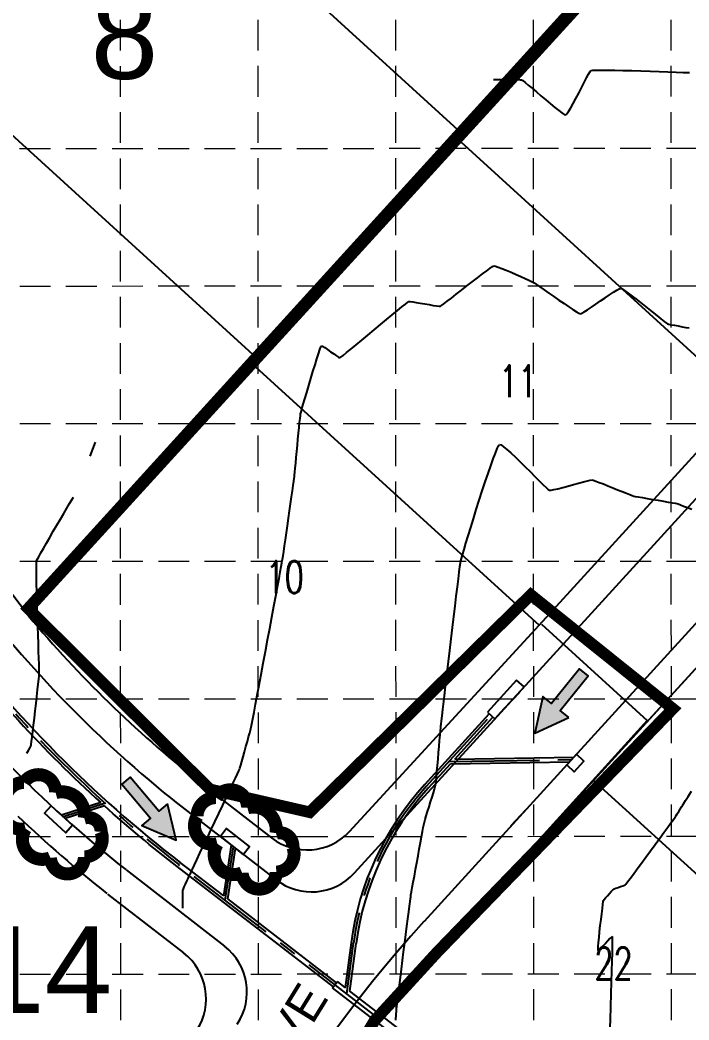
# Model space of a CAD drawing. Extents: x -500 to 2880, y -1767 to 500.
# Drawn here: x 1845.5 to 2076.4, y -735.4 to -390.2 of the extents above; entities that cross this region are included whole.
import ezdxf
from ezdxf.enums import TextEntityAlignment as Align

# ---------------------------------------------------------------- set-up
doc = ezdxf.new("R2010")
doc.units = 0
doc.header["$LTSCALE"] = 25
doc.header["$MEASUREMENT"] = 0
for name, pattern in [('CENTER', [2, 1.25, -0.25, 0.25, -0.25]), ('DASHED', [0.75, 0.5, -0.25]), ('HIDDEN', [0.375, 0.25, -0.125]), ('PHANTOM', [2.5, 1.25, -0.25, 0.25, -0.25, 0.25, -0.25])]:
    doc.linetypes.add(name, pattern=pattern)
doc.layers.get('0').update_dxf_attribs({"linetype": 'CONTINUOUS'})
for name, color, linetype in [('BOUNDARY', 4, 'PHANTOM'), ('CONT-MJR', 11, 'DASHED'), ('CONT-MNR', 9, 'HIDDEN'), ('GRID', 254, 'HIDDEN'), ('LEGEND', 7, 'CONTINUOUS'), ('P-LOTNOS', 2, 'CONTINUOUS'), ('P-LOTS', 1, 'CONTINUOUS'), ('P-PVMT', 9, 'CONTINUOUS'), ('P-ROW', 2, 'CONTINUOUS'), ('P-STORM', 3, 'CONTINUOUS'), ('P-Storm-CL', 11, 'CENTER'), ('P-STORM-INLET', 3, 'CONTINUOUS'), ('PHASE2', 9, 'CONTINUOUS'), ('PHASE2TEXT', 9, 'CONTINUOUS'), ('PHASELINE', 9, 'DASHED'), ('STREET', 6, 'CONTINUOUS')]:
    doc.layers.add(name, color=color, linetype=linetype)
doc.styles.get("Standard").update_dxf_attribs({"font": 'ARIAL.TTF'})
doc.styles.add('TEXT100', font='simplex.shx', dxfattribs={"height": 8.8})

# ---------------------------------------------------------------- blocks, each defined once
blk = doc.blocks.new('ARROW')
blk.add_lwpolyline([(-67.01, -25.36), (-59.33, -25.42), (-59.57, -56.14), (-51.89, -56.2), (-51.65, -25.48), (-43.97, -25.54), (-55.3, -2.41), (-67.01, -25.36)], close=True)
at = {"color": 254}
for points in [[(-43.97, -25.54), (-67.01, -25.36), (-55.3, -2.41), (-67.01, -25.36)], [(-59.57, -56.14), (-51.89, -56.2), (-59.33, -25.42), (-51.65, -25.48)]]:
    blk.add_solid(points, dxfattribs=at)

msp = doc.modelspace()

# ---------------------------------------------------------------- linework, layer by layer
at = {"layer": 'BOUNDARY', "color": 7, "linetype": 'Continuous'}
for p, q in [((2208.64, -200.8), (1848.47, -595.92)), ((1959.2, -670.38), (2024.69, -599.13)), ((1959.2, -670.38), (2024.69, -599.13)), ((2025.44, -598.74), (2061.96, -632.03)), ((2025.44, -598.74), (2061.96, -632.03)), ((2061.96, -632.03), (1992.69, -708.45)), ((2061.96, -632.03), (1992.69, -708.45)), ((1906.33, -652.4), (1932.34, -672.54)), ((1906.33, -652.4), (1932.34, -672.54))]:
    msp.add_line(p, q, dxfattribs=at)
for centre, radius, start, end in [((2155.37, -339.38), 400, 219.8928, 231.5391), ((2155.37, -339.38), 400, 219.8928, 231.5391), ((1944.59, -656.72), 20, 232.2542, 316.9451), ((1944.59, -656.72), 20, 232.2542, 316.9451), ((2306.78, -994.76), 425, 137.65, 158.5773), ((2306.78, -994.76), 425, 137.65, 158.5773)]:
    msp.add_arc(centre, radius, start, end, dxfattribs=at)
at = {"layer": 'CONT-MJR', "color": 35}
for p, q in [((2075.14, -659.7, 590), (2076.02, -658.3, 590)), ((2076.02, -658.3, 590), (2077.17, -656.45, 590)), ((2072.81, -663.45, 590), (2073.33, -662.62, 590)), ((2073.33, -662.62, 590), (2073.81, -661.85, 590)), ((2073.81, -661.85, 590), (2074.18, -661.25, 590)), ((2074.18, -661.25, 590), (2074.37, -660.94, 590)), ((2074.37, -660.94, 590), (2074.58, -660.6, 590)), ((2074.58, -660.6, 590), (2075.14, -659.7, 590)), ((2070.97, -666.21, 590), (2071.54, -665.43, 590)), ((2071.54, -665.43, 590), (2071.76, -665.12, 590)), ((2071.76, -665.12, 590), (2071.95, -664.82, 590)), ((2071.95, -664.82, 590), (2072.33, -664.22, 590)), ((2072.33, -664.22, 590), (2072.81, -663.45, 590)), ((2067.69, -670.7, 590), (2069, -668.91, 590)), ((2069, -668.91, 590), (2070.11, -667.39, 590)), ((2070.11, -667.39, 590), (2070.97, -666.21, 590)), ((2064.69, -674.81, 590), (2066.24, -672.69, 590)), ((2066.24, -672.69, 590), (2067.69, -670.7, 590)), ((2063.09, -676.99, 590), (2064.69, -674.81, 590)), ((2059.93, -681.3, 590), (2061.48, -679.18, 590)), ((2061.48, -679.18, 590), (2063.09, -676.99, 590)), ((2057.16, -685.06, 590), (2058.47, -683.28, 590)), ((2058.47, -683.28, 590), (2059.93, -681.3, 590)), ((2055.18, -687.74, 590), (2056.05, -686.57, 590)), ((2056.05, -686.57, 590), (2057.16, -685.06, 590)), ((2050.05, -690.5, 590), (2050.3, -690.24, 590)), ((2050.3, -690.24, 590), (2050.59, -690.12, 590)), ((2050.59, -690.12, 590), (2051.17, -689.92, 590)), ((2051.17, -689.92, 590), (2051.93, -689.66, 590)), ((2051.93, -689.66, 590), (2052.75, -689.38, 590)), ((2052.75, -689.38, 590), (2053.51, -689.13, 590)), ((2053.51, -689.13, 590), (2054.09, -688.92, 590)), ((2054.09, -688.92, 590), (2054.38, -688.79, 590)), ((2054.38, -688.79, 590), (2054.61, -688.5, 590)), ((2054.61, -688.5, 590), (2055.18, -687.74, 590)), ((2047.09, -693.86, 590), (2047.57, -693.28, 590)), ((2047.57, -693.28, 590), (2048.2, -692.54, 590)), ((2048.2, -692.54, 590), (2048.89, -691.76, 590)), ((2048.89, -691.76, 590), (2049.54, -691.04, 590)), ((2049.54, -691.04, 590), (2050.05, -690.5, 590)), ((2046.25, -698.74, 590), (2046.47, -696.97, 590)), ((2046.47, -696.97, 590), (2046.66, -695.55, 590)), ((2046.66, -695.55, 590), (2046.79, -694.57, 590)), ((2046.79, -694.57, 590), (2046.87, -694.17, 590)), ((2046.87, -694.17, 590), (2047.09, -693.86, 590)), ((2046.01, -700.73, 590), (2046.25, -698.74, 590)), ((2045.53, -704.94, 590), (2045.76, -702.84, 590)), ((2045.76, -702.84, 590), (2046.01, -700.73, 590)), ((2045.16, -708.69, 590), (2045.32, -706.93, 590)), ((2045.32, -706.93, 590), (2045.53, -704.94, 590)), ((2049.06, -707.32, 590), (2048.32, -708.11, 590)), ((2049.63, -706.78, 590), (2049.06, -707.32, 590)), ((2049.94, -706.62, 590), (2049.63, -706.78, 590)), ((2049.97, -707.02, 590), (2049.94, -706.62, 590)), ((2049.98, -708.13, 590), (2049.97, -707.02, 590)), ((2045.02, -711.04, 590), (2045.05, -710.09, 590)), ((2045.07, -711.42, 590), (2045.02, -711.04, 590)), ((2045.05, -710.09, 590), (2045.16, -708.69, 590)), ((2045.95, -710.73, 590), (2045.38, -711.26, 590)), ((2046.68, -709.94, 590), (2045.95, -710.73, 590)), ((2047.5, -709.02, 590), (2046.68, -709.94, 590)), ((2048.32, -708.11, 590), (2047.5, -709.02, 590)), ((2049.91, -712.26, 590), (2049.96, -709.9, 590)), ((2049.96, -709.9, 590), (2049.98, -708.13, 590)), ((2045.38, -711.26, 590), (2045.07, -711.42, 590)), ((2049.85, -715.15, 590), (2049.91, -712.26, 590)), ((2049.76, -718.51, 590), (2049.85, -715.15, 590)), ((2049.65, -722.28, 590), (2049.76, -718.51, 590)), ((2049.53, -726.39, 590), (2049.65, -722.28, 590)), ((2049.4, -730.78, 590), (2049.53, -726.39, 590)), ((2049.26, -735.4, 590), (2049.4, -730.78, 590)), ((2049.1, -740.18, 590), (2049.26, -735.4, 590))]:
    msp.add_line(p, q, dxfattribs=at)
at = {"layer": 'CONT-MNR', "color": 35}
for p, q in [((2040.17, -411.83, 593), (2041.01, -410.25, 593)), ((2041.01, -410.25, 593), (2041.73, -408.96, 593)), ((2041.73, -408.96, 593), (2042.3, -408.06, 593)), ((2042.3, -408.06, 593), (2042.67, -407.64, 593)), ((2042.67, -407.64, 593), (2043.19, -407.56, 593)), ((2043.19, -407.56, 593), (2044.34, -407.51, 593)), ((2044.34, -407.51, 593), (2046.04, -407.5, 593)), ((2046.04, -407.5, 593), (2048.19, -407.52, 593)), ((2048.19, -407.52, 593), (2050.72, -407.56, 593)), ((2050.72, -407.56, 593), (2053.55, -407.63, 593)), ((2053.55, -407.63, 593), (2056.58, -407.71, 593)), ((2056.58, -407.71, 593), (2059.73, -407.81, 593)), ((2059.73, -407.81, 593), (2062.92, -407.91, 593)), ((2062.92, -407.91, 593), (2066.07, -408.02, 593)), ((2066.07, -408.02, 593), (2069.09, -408.13, 593)), ((2069.09, -408.13, 593), (2071.89, -408.23, 593)), ((2071.89, -408.23, 593), (2074.4, -408.33, 593)), ((2074.4, -408.33, 593), (2076.53, -408.41, 593)), ((2008.87, -410.83, 593), (2010.62, -410.81, 593)), ((2010.62, -410.81, 593), (2012.43, -410.79, 593)), ((2012.43, -410.79, 593), (2014.18, -410.78, 593)), ((2014.18, -410.78, 593), (2015.77, -410.78, 593)), ((2015.77, -410.78, 593), (2017.11, -410.79, 593)), ((2017.11, -410.79, 593), (2018.09, -410.84, 593)), ((2018.09, -410.84, 593), (2018.6, -410.91, 593)), ((2018.6, -410.91, 593), (2019.01, -411.17, 593)), ((2019.01, -411.17, 593), (2019.79, -411.79, 593)), ((2019.79, -411.79, 593), (2020.88, -412.7, 593)), ((2020.88, -412.7, 593), (2022.2, -413.82, 593)), ((2022.2, -413.82, 593), (2023.69, -415.09, 593)), ((2038.29, -415.45, 593), (2039.25, -413.6, 593)), ((2039.25, -413.6, 593), (2040.17, -411.83, 593)), ((2023.69, -415.09, 593), (2025.29, -416.46, 593)), ((2025.29, -416.46, 593), (2026.92, -417.85, 593)), ((2036.4, -419.05, 593), (2037.32, -417.3, 593)), ((2037.32, -417.3, 593), (2038.29, -415.45, 593)), ((2026.92, -417.85, 593), (2028.53, -419.19, 593)), ((2028.53, -419.19, 593), (2030.04, -420.43, 593)), ((2030.04, -420.43, 593), (2031.39, -421.49, 593)), ((2034.8, -421.83, 593), (2035.54, -420.59, 593)), ((2035.54, -420.59, 593), (2036.4, -419.05, 593)), ((2031.39, -421.49, 593), (2032.51, -422.32, 593)), ((2032.51, -422.32, 593), (2033.34, -422.84, 593)), ((2033.34, -422.84, 593), (2033.81, -423, 593)), ((2033.81, -423, 593), (2034.21, -422.66, 593)), ((2034.21, -422.66, 593), (2034.8, -421.83, 593)), ((2006.55, -476.78, 592), (2007.74, -475.91, 592)), ((2007.74, -475.91, 592), (2008.59, -475.33, 592)), ((2008.59, -475.33, 592), (2009.03, -475.11, 592)), ((2009.03, -475.11, 592), (2009.54, -475.2, 592)), ((2009.54, -475.2, 592), (2010.49, -475.51, 592)), ((2010.49, -475.51, 592), (2011.77, -476, 592)), ((2011.77, -476, 592), (2013.29, -476.62, 592)), ((2001.6, -480.59, 592), (2003.41, -479.18, 592)), ((2003.41, -479.18, 592), (2005.08, -477.89, 592)), ((2005.08, -477.89, 592), (2006.55, -476.78, 592)), ((2013.29, -476.62, 592), (2014.96, -477.31, 592)), ((2014.96, -477.31, 592), (2016.67, -478.05, 592)), ((2016.67, -478.05, 592), (2018.33, -478.78, 592)), ((2018.33, -478.78, 592), (2019.84, -479.45, 592)), ((2019.84, -479.45, 592), (2021.1, -480.02, 592)), ((1997.86, -483.52, 592), (1999.73, -482.05, 592)), ((1999.73, -482.05, 592), (2001.6, -480.59, 592)), ((2021.1, -480.02, 592), (2022.03, -480.45, 592)), ((2022.03, -480.45, 592), (2022.51, -480.69, 592)), ((2022.51, -480.69, 592), (2022.94, -480.96, 592)), ((2022.94, -480.96, 592), (2023.78, -481.53, 592)), ((2023.78, -481.53, 592), (2024.94, -482.35, 592)), ((2024.94, -482.35, 592), (2026.37, -483.35, 592)), ((2051.44, -483.5, 592), (2052.29, -483.03, 592)), ((2052.29, -483.03, 592), (2052.77, -482.87, 592)), ((2052.77, -482.87, 592), (2053.25, -483.08, 592)), ((2053.25, -483.08, 592), (2054.13, -483.65, 592)), ((1992.97, -487.33, 592), (1994.41, -486.22, 592)), ((1994.41, -486.22, 592), (1996.06, -484.93, 592)), ((1996.06, -484.93, 592), (1997.86, -483.52, 592)), ((2026.37, -483.35, 592), (2027.99, -484.49, 592)), ((2027.99, -484.49, 592), (2029.72, -485.7, 592)), ((2029.72, -485.7, 592), (2031.5, -486.93, 592)), ((2045.83, -487.23, 592), (2047.42, -486.14, 592)), ((2047.42, -486.14, 592), (2048.93, -485.12, 592)), ((2048.93, -485.12, 592), (2050.3, -484.22, 592)), ((2050.3, -484.22, 592), (2051.44, -483.5, 592)), ((2054.13, -483.65, 592), (2055.34, -484.52, 592)), ((2055.34, -484.52, 592), (2056.79, -485.61, 592)), ((2056.79, -485.61, 592), (2058.43, -486.87, 592)), ((1975.75, -490.54, 592), (1977.29, -489.29, 592)), ((1977.29, -489.29, 592), (1978.5, -488.32, 592)), ((1978.5, -488.32, 592), (1979.33, -487.68, 592)), ((1979.33, -487.68, 592), (1979.71, -487.43, 592)), ((1979.71, -487.43, 592), (1980.17, -487.43, 592)), ((1980.17, -487.43, 592), (1981.05, -487.54, 592)), ((1981.05, -487.54, 592), (1982.24, -487.73, 592)), ((1982.24, -487.73, 592), (1983.65, -487.97, 592)), ((1983.65, -487.97, 592), (1985.16, -488.23, 592)), ((1985.16, -488.23, 592), (1986.67, -488.49, 592)), ((1986.67, -488.49, 592), (1988.08, -488.73, 592)), ((1988.08, -488.73, 592), (1989.28, -488.92, 592)), ((1989.28, -488.92, 592), (1990.16, -489.03, 592)), ((1990.16, -489.03, 592), (1990.62, -489.04, 592)), ((1990.62, -489.04, 592), (1991, -488.8, 592)), ((1991, -488.8, 592), (1991.81, -488.22, 592)), ((1991.81, -488.22, 592), (1992.97, -487.33, 592)), ((2031.5, -486.93, 592), (2033.24, -488.13, 592)), ((2033.24, -488.13, 592), (2034.87, -489.23, 592)), ((2034.87, -489.23, 592), (2036.32, -490.19, 592)), ((2041.36, -490.25, 592), (2042.73, -489.34, 592)), ((2042.73, -489.34, 592), (2044.24, -488.32, 592)), ((2044.24, -488.32, 592), (2045.83, -487.23, 592)), ((2058.43, -486.87, 592), (2060.17, -488.23, 592)), ((2060.17, -488.23, 592), (2061.93, -489.63, 592)), ((2061.93, -489.63, 592), (2063.65, -491, 592)), ((1971.98, -493.65, 592), (1973.96, -492.01, 592)), ((1973.96, -492.01, 592), (1975.75, -490.54, 592)), ((2036.32, -490.19, 592), (2037.53, -490.94, 592)), ((2037.53, -490.94, 592), (2038.4, -491.43, 592)), ((2038.4, -491.43, 592), (2038.88, -491.61, 592)), ((2038.88, -491.61, 592), (2039.36, -491.44, 592)), ((2039.36, -491.44, 592), (2040.21, -490.97, 592)), ((2040.21, -490.97, 592), (2041.36, -490.25, 592)), ((2063.65, -491, 592), (2065.24, -492.27, 592)), ((2065.24, -492.27, 592), (2066.64, -493.39, 592)), ((2066.64, -493.39, 592), (2067.77, -494.28, 592)), ((1967.7, -497.2, 592), (1969.87, -495.4, 592)), ((1969.87, -495.4, 592), (1971.98, -493.65, 592)), ((2067.77, -494.28, 592), (2068.55, -494.89, 592)), ((2068.55, -494.89, 592), (2068.91, -495.14, 592)), ((2068.91, -495.14, 592), (2069.34, -495.25, 592)), ((2069.34, -495.25, 592), (2070.18, -495.42, 592)), ((2070.18, -495.42, 592), (2071.31, -495.63, 592)), ((2071.31, -495.63, 592), (2072.62, -495.86, 592)), ((2072.62, -495.86, 592), (2073.99, -496.1, 592)), ((2073.99, -496.1, 592), (2075.3, -496.33, 592)), ((2075.3, -496.33, 592), (2076.43, -496.54, 592)), ((1963.43, -500.74, 592), (1965.54, -499, 592)), ((1965.54, -499, 592), (1967.7, -497.2, 592)), ((1949.04, -504.02, 592), (1949.38, -503.09, 592)), ((1949.38, -503.09, 592), (1949.57, -502.74, 592)), ((1949.57, -502.74, 592), (1949.95, -502.87, 592)), ((1949.95, -502.87, 592), (1950.68, -503.31, 592)), ((1950.68, -503.31, 592), (1951.63, -503.97, 592)), ((1951.63, -503.97, 592), (1952.7, -504.73, 592)), ((1958.18, -505.05, 592), (1959.69, -503.82, 592)), ((1959.69, -503.82, 592), (1961.47, -502.36, 592)), ((1961.47, -502.36, 592), (1963.43, -500.74, 592)), ((1947.33, -509.3, 592), (1947.98, -507.21, 592)), ((1947.98, -507.21, 592), (1948.56, -505.42, 592)), ((1948.56, -505.42, 592), (1949.04, -504.02, 592)), ((1952.7, -504.73, 592), (1953.77, -505.51, 592)), ((1953.77, -505.51, 592), (1954.73, -506.18, 592)), ((1954.73, -506.18, 592), (1955.46, -506.66, 592)), ((1955.46, -506.66, 592), (1955.85, -506.84, 592)), ((1955.85, -506.84, 592), (1956.2, -506.62, 592)), ((1956.2, -506.62, 592), (1956.99, -506, 592)), ((1956.99, -506, 592), (1958.18, -505.05, 592)), ((1946.62, -511.59, 592), (1947.33, -509.3, 592)), ((1945.16, -516.42, 592), (1945.89, -514, 592)), ((1945.89, -514, 592), (1946.62, -511.59, 592)), ((1944.46, -518.77, 592), (1945.16, -516.42, 592)), ((1943.26, -522.88, 592), (1943.82, -520.95, 592)), ((1943.82, -520.95, 592), (1944.46, -518.77, 592)), ((1942.5, -525.6, 592), (1942.81, -524.46, 592)), ((1942.81, -524.46, 592), (1943.26, -522.88, 592)), ((1942, -529.17, 592), (1942.15, -527.77, 592)), ((1942.15, -527.77, 592), (1942.27, -526.76, 592)), ((1942.27, -526.76, 592), (1942.35, -526.2, 592)), ((1942.35, -526.2, 592), (1942.5, -525.6, 592)), ((1941.65, -532.8, 592), (1941.83, -530.87, 592)), ((1941.83, -530.87, 592), (1942, -529.17, 592)), ((1941.25, -537.04, 592), (1941.45, -534.88, 592)), ((1941.45, -534.88, 592), (1941.65, -532.8, 592)), ((1869.72, -540.77, 593), (1870.66, -538.36, 593)), ((1870.66, -538.36, 593), (1871.57, -536.01, 593)), ((1941.05, -539.2, 592), (1941.25, -537.04, 592)), ((2009.54, -539.71, 591), (2010.17, -538.18, 591)), ((2010.17, -538.18, 591), (2010.67, -537.18, 591)), ((2010.67, -537.18, 591), (2011.01, -536.79, 591)), ((2011.01, -536.79, 591), (2011.53, -536.94, 591)), ((2011.53, -536.94, 591), (2012.39, -537.53, 591)), ((2012.39, -537.53, 591), (2013.54, -538.47, 591)), ((2013.54, -538.47, 591), (2014.91, -539.7, 591)), ((1940.68, -543.21, 592), (1940.86, -541.28, 592)), ((1940.86, -541.28, 592), (1941.05, -539.2, 592)), ((2007.93, -544.09, 591), (2008.78, -541.71, 591)), ((2008.78, -541.71, 591), (2009.54, -539.71, 591)), ((2014.91, -539.7, 591), (2016.46, -541.16, 591)), ((2016.46, -541.16, 591), (2018.11, -542.76, 591)), ((1940.4, -546.31, 592), (1940.53, -544.91, 592)), ((1940.53, -544.91, 592), (1940.68, -543.21, 592)), ((2007.01, -546.78, 591), (2007.93, -544.09, 591)), ((2018.11, -542.76, 591), (2019.82, -544.44, 591)), ((2019.82, -544.44, 591), (2021.51, -546.14, 591)), ((1940.02, -549.47, 592), (1940.17, -548.43, 592)), ((1940.17, -548.43, 592), (1940.24, -547.89, 592)), ((1940.24, -547.89, 592), (1940.3, -547.33, 592)), ((1940.3, -547.33, 592), (1940.4, -546.31, 592)), ((2006.03, -549.71, 591), (2007.01, -546.78, 591)), ((2021.51, -546.14, 591), (2023.14, -547.77, 591)), ((2023.14, -547.77, 591), (2024.65, -549.27, 591)), ((1939.55, -552.77, 592), (1939.81, -550.94, 592)), ((1939.81, -550.94, 592), (1940.02, -549.47, 592)), ((2005.01, -552.81, 591), (2006.03, -549.71, 591)), ((2024.65, -549.27, 591), (2025.96, -550.57, 591)), ((2025.96, -550.57, 591), (2027.04, -551.61, 591)), ((2027.04, -551.61, 591), (2027.81, -552.3, 591)), ((2029.77, -552.35, 591), (2031.15, -552.02, 591)), ((2031.15, -552.02, 591), (2032.79, -551.59, 591)), ((2032.79, -551.59, 591), (2034.6, -551.1, 591)), ((2034.6, -551.1, 591), (2036.45, -550.59, 591)), ((2036.45, -550.59, 591), (2038.26, -550.09, 591)), ((2038.26, -550.09, 591), (2039.91, -549.64, 591)), ((2039.91, -549.64, 591), (2041.29, -549.28, 591)), ((2041.29, -549.28, 591), (2042.31, -549.05, 591)), ((2042.31, -549.05, 591), (2042.85, -548.97, 591)), ((2042.85, -548.97, 591), (2043.33, -549.09, 591)), ((2043.33, -549.09, 591), (2044.2, -549.39, 591)), ((2044.2, -549.39, 591), (2045.39, -549.83, 591)), ((2045.39, -549.83, 591), (2046.82, -550.39, 591)), ((2046.82, -550.39, 591), (2048.41, -551.02, 591)), ((2048.41, -551.02, 591), (2050.08, -551.69, 591)), ((2050.08, -551.69, 591), (2051.74, -552.37, 591)), ((1863.43, -555.89, 593), (1863.98, -554.93, 593)), ((1938.91, -557.21, 592), (1939.25, -554.88, 592)), ((1939.25, -554.88, 592), (1939.55, -552.77, 592)), ((2003.99, -556.01, 591), (2005.01, -552.81, 591)), ((2027.81, -552.3, 591), (2028.22, -552.58, 591)), ((2028.22, -552.58, 591), (2028.76, -552.55, 591)), ((2028.76, -552.55, 591), (2029.77, -552.35, 591)), ((2051.74, -552.37, 591), (2053.33, -553.01, 591)), ((2053.33, -553.01, 591), (2054.75, -553.59, 591)), ((2054.75, -553.59, 591), (2055.94, -554.06, 591)), ((2055.94, -554.06, 591), (2056.8, -554.4, 591)), ((2056.8, -554.4, 591), (2057.27, -554.57, 591)), ((2057.27, -554.57, 591), (2057.82, -554.68, 591)), ((2057.82, -554.68, 591), (2058.85, -554.87, 591)), ((2058.85, -554.87, 591), (2060.27, -555.12, 591)), ((2060.27, -555.12, 591), (2061.96, -555.4, 591)), ((2061.96, -555.4, 591), (2063.8, -555.71, 591)), ((2063.8, -555.71, 591), (2065.7, -556.03, 591)), ((1860.66, -560.6, 593), (1861.73, -558.78, 593)), ((1861.73, -558.78, 593), (1862.67, -557.19, 593)), ((1862.67, -557.19, 593), (1863.43, -555.89, 593)), ((1938.56, -559.68, 592), (1938.91, -557.21, 592)), ((2002.97, -559.22, 591), (2003.99, -556.01, 591)), ((2065.7, -556.03, 591), (2067.54, -556.34, 591)), ((2067.54, -556.34, 591), (2069.22, -556.62, 591)), ((2069.22, -556.62, 591), (2070.61, -556.86, 591)), ((2070.61, -556.86, 591), (2071.62, -557.04, 591)), ((2071.62, -557.04, 591), (2072.12, -557.14, 591)), ((2072.12, -557.14, 591), (2072.57, -557.29, 591)), ((2072.57, -557.29, 591), (2073.39, -557.6, 591)), ((2073.39, -557.6, 591), (2074.51, -558.03, 591)), ((2074.51, -558.03, 591), (2075.85, -558.54, 591)), ((2075.85, -558.54, 591), (2077.31, -559.11, 591)), ((1858.27, -564.64, 593), (1859.49, -562.57, 593)), ((1859.49, -562.57, 593), (1860.66, -560.6, 593)), ((1937.82, -564.79, 592), (1938.19, -562.23, 592)), ((1938.19, -562.23, 592), (1938.56, -559.68, 592)), ((2001.04, -565.42, 591), (2001.98, -562.39, 591)), ((2001.98, -562.39, 591), (2002.97, -559.22, 591)), ((1857.03, -566.74, 593), (1858.27, -564.64, 593)), ((1937.46, -567.28, 592), (1937.82, -564.79, 592)), ((2000.17, -568.26, 591), (2001.04, -565.42, 591)), ((1854.66, -570.8, 593), (1855.81, -568.82, 593)), ((1855.81, -568.82, 593), (1857.03, -566.74, 593)), ((1937.11, -569.64, 592), (1937.46, -567.28, 592)), ((1999.4, -570.82, 591), (2000.17, -568.26, 591)), ((1852.71, -574.22, 593), (1853.62, -572.62, 593)), ((1853.62, -572.62, 593), (1854.66, -570.8, 593)), ((1936.52, -573.67, 592), (1936.8, -571.79, 592)), ((1936.8, -571.79, 592), (1937.11, -569.64, 592)), ((1998.74, -573.04, 591), (1999.4, -570.82, 591)), ((1851.5, -576.52, 593), (1852, -575.54, 593)), ((1852, -575.54, 593), (1852.71, -574.22, 593)), ((1936.03, -576.94, 592), (1936.13, -576.31, 592)), ((1936.13, -576.31, 592), (1936.29, -575.2, 592)), ((1936.29, -575.2, 592), (1936.52, -573.67, 592)), ((1997.65, -576.89, 591), (1997.84, -576.15, 591)), ((1997.84, -576.15, 591), (1998.21, -574.84, 591)), ((1998.21, -574.84, 591), (1998.74, -573.04, 591)), ((1851.19, -578.8, 593), (1851.22, -577.66, 593)), ((1851.19, -580.43, 593), (1851.19, -578.8, 593)), ((1851.22, -577.66, 593), (1851.27, -577.08, 593)), ((1851.27, -577.08, 593), (1851.5, -576.52, 593)), ((1935.34, -580.7, 592), (1935.68, -578.84, 592)), ((1935.68, -578.84, 592), (1935.92, -577.57, 592)), ((1935.92, -577.57, 592), (1936.03, -576.94, 592)), ((1997.09, -580.79, 591), (1997.34, -578.92, 591)), ((1997.34, -578.92, 591), (1997.53, -577.59, 591)), ((1997.53, -577.59, 591), (1997.65, -576.89, 591)), ((1851.22, -582.47, 593), (1851.19, -580.43, 593)), ((1851.27, -584.87, 593), (1851.22, -582.47, 593)), ((1934.37, -585.9, 592), (1934.9, -583.08, 592)), ((1934.9, -583.08, 592), (1935.34, -580.7, 592)), ((1996.44, -585.95, 591), (1996.79, -583.16, 591)), ((1996.79, -583.16, 591), (1997.09, -580.79, 591)), ((1851.33, -587.54, 593), (1851.27, -584.87, 593)), ((1933.78, -589.09, 592), (1934.37, -585.9, 592)), ((1996.05, -589.09, 591), (1996.44, -585.95, 591)), ((1851.41, -590.42, 593), (1851.33, -587.54, 593)), ((1933.12, -592.6, 592), (1933.78, -589.09, 592)), ((1995.64, -592.52, 591), (1996.05, -589.09, 591)), ((1851.5, -593.43, 593), (1851.41, -590.42, 593)), ((1851.59, -596.52, 593), (1851.5, -593.43, 593)), ((1932.43, -596.33, 592), (1933.12, -592.6, 592)), ((1995.2, -596.18, 591), (1995.64, -592.52, 591)), ((1851.69, -599.61, 593), (1851.59, -596.52, 593)), ((1931.7, -600.24, 592), (1932.43, -596.33, 592)), ((1994.74, -599.99, 591), (1995.2, -596.18, 591)), ((1851.78, -602.63, 593), (1851.69, -599.61, 593)), ((1930.95, -604.24, 592), (1931.7, -600.24, 592)), ((1994.27, -603.89, 591), (1994.74, -599.99, 591)), ((1851.88, -605.51, 593), (1851.78, -602.63, 593)), ((1993.81, -607.82, 591), (1994.27, -603.89, 591)), ((1851.96, -608.17, 593), (1851.88, -605.51, 593)), ((1930.19, -608.27, 592), (1930.95, -604.24, 592)), ((1852.04, -610.57, 593), (1851.96, -608.17, 593)), ((1852.1, -612.61, 593), (1852.04, -610.57, 593)), ((1929.45, -612.25, 592), (1930.19, -608.27, 592)), ((1993.35, -611.71, 591), (1993.81, -607.82, 591)), ((1852.15, -614.23, 593), (1852.1, -612.61, 593)), ((1852.17, -615.37, 593), (1852.15, -614.23, 593)), ((1928.72, -616.13, 592), (1929.45, -612.25, 592)), ((1992.9, -615.48, 591), (1993.35, -611.71, 591)), ((1851.83, -619.45, 593), (1852, -617.81, 593)), ((1852, -617.81, 593), (1852.12, -616.61, 593)), ((1852.12, -616.61, 593), (1852.17, -615.95, 593)), ((1852.17, -615.95, 593), (1852.17, -615.37, 593)), ((1928.03, -619.83, 592), (1928.72, -616.13, 592)), ((1992.48, -619.09, 591), (1992.9, -615.48, 591)), ((1851.62, -621.45, 593), (1851.83, -619.45, 593)), ((1927.38, -623.27, 592), (1928.03, -619.83, 592)), ((1992.09, -622.45, 591), (1992.48, -619.09, 591)), ((1851.09, -626.16, 593), (1851.37, -623.72, 593)), ((1851.37, -623.72, 593), (1851.62, -621.45, 593)), ((1926.79, -626.4, 592), (1927.38, -623.27, 592)), ((1991.73, -625.51, 591), (1992.09, -622.45, 591)), ((1850.81, -628.68, 593), (1851.09, -626.16, 593)), ((1926.28, -629.14, 592), (1926.79, -626.4, 592)), ((1991.16, -630.44, 591), (1991.42, -628.2, 591)), ((1991.42, -628.2, 591), (1991.73, -625.51, 591)), ((1850.23, -633.6, 593), (1850.52, -631.19, 593)), ((1850.52, -631.19, 593), (1850.81, -628.68, 593)), ((1925.51, -633.18, 592), (1925.84, -631.43, 592)), ((1925.84, -631.43, 592), (1926.28, -629.14, 592)), ((1990.95, -632.19, 591), (1991.16, -630.44, 591)), ((1849.96, -635.81, 593), (1850.23, -633.6, 593)), ((1925.06, -635.36, 592), (1925.19, -634.83, 592)), ((1925.19, -634.83, 592), (1925.29, -634.34, 592)), ((1925.29, -634.34, 592), (1925.51, -633.18, 592)), ((1990.61, -635.59, 591), (1990.7, -634.49, 591)), ((1990.7, -634.49, 591), (1990.76, -633.89, 591)), ((1990.76, -633.89, 591), (1990.82, -633.36, 591)), ((1990.82, -633.36, 591), (1990.95, -632.19, 591)), ((1849.51, -639.29, 593), (1849.72, -637.74, 593)), ((1849.72, -637.74, 593), (1849.96, -635.81, 593)), ((1923.99, -639.28, 592), (1924.43, -637.68, 592)), ((1924.43, -637.68, 592), (1924.79, -636.34, 592)), ((1924.79, -636.34, 592), (1925.06, -635.36, 592)), ((1990.32, -638.92, 591), (1990.47, -637.09, 591)), ((1990.47, -637.09, 591), (1990.61, -635.59, 591)), ((1848.58, -642.2, 593), (1849.03, -641.36, 593)), ((1849.03, -641.36, 593), (1849.25, -640.9, 593)), ((1849.25, -640.9, 593), (1849.35, -640.38, 593)), ((1849.35, -640.38, 593), (1849.51, -639.29, 593)), ((1923.01, -642.83, 592), (1923.51, -641.03, 592)), ((1923.51, -641.03, 592), (1923.99, -639.28, 592)), ((1989.95, -643.14, 591), (1990.14, -640.96, 591)), ((1990.14, -640.96, 591), (1990.32, -638.92, 591)), ((1847.93, -643.34, 593), (1848.58, -642.2, 593)), ((1922.07, -646.16, 592), (1922.52, -644.57, 592)), ((1922.52, -644.57, 592), (1923.01, -642.83, 592)), ((1989.57, -647.52, 591), (1989.76, -645.36, 591)), ((1989.76, -645.36, 591), (1989.95, -643.14, 591)), ((1921.24, -648.99, 592), (1921.41, -648.48, 592)), ((1921.41, -648.48, 592), (1921.69, -647.5, 592)), ((1921.69, -647.5, 592), (1922.07, -646.16, 592)), ((1989.39, -649.54, 591), (1989.57, -647.52, 591)), ((1919, -653.82, 592), (1919.89, -651.92, 592)), ((1919.89, -651.92, 592), (1920.58, -650.44, 592)), ((1920.58, -650.44, 592), (1921.04, -649.44, 592)), ((1921.04, -649.44, 592), (1921.24, -648.99, 592)), ((1989.09, -652.76, 591), (1989.23, -651.32, 591)), ((1989.23, -651.32, 591), (1989.39, -649.54, 591)), ((1917.95, -656.05, 592), (1919, -653.82, 592)), ((1988.16, -656.96, 591), (1988.53, -655.7, 591)), ((1988.53, -655.7, 591), (1988.8, -654.77, 591)), ((1988.8, -654.77, 591), (1988.93, -654.28, 591)), ((1988.93, -654.28, 591), (1988.99, -653.78, 591)), ((1988.99, -653.78, 591), (1989.09, -652.76, 591)), ((1915.49, -661.26, 592), (1916.77, -658.55, 592)), ((1916.77, -658.55, 592), (1917.95, -656.05, 592)), ((1987.2, -660.1, 591), (1987.7, -658.46, 591)), ((1987.7, -658.46, 591), (1988.16, -656.96, 591)), ((1914.15, -664.1, 592), (1915.49, -661.26, 592)), ((1986.18, -663.43, 591), (1986.68, -661.79, 591)), ((1986.68, -661.79, 591), (1987.2, -660.1, 591)), ((1912.78, -667.01, 592), (1914.15, -664.1, 592)), ((1985.06, -667.11, 591), (1985.34, -666.18, 591)), ((1985.34, -666.18, 591), (1985.72, -664.93, 591)), ((1985.72, -664.93, 591), (1986.18, -663.43, 591)), ((1911.4, -669.91, 592), (1912.78, -667.01, 592)), ((1984.39, -670.41, 591), (1984.65, -669.02, 591)), ((1984.65, -669.02, 591), (1984.83, -668.06, 591)), ((1984.83, -668.06, 591), (1984.93, -667.6, 591)), ((1984.93, -667.6, 591), (1985.06, -667.11, 591)), ((1908.79, -675.42, 592), (1910.07, -672.74, 592)), ((1910.07, -672.74, 592), (1911.4, -669.91, 592)), ((1983.7, -674.18, 591), (1984.07, -672.15, 591)), ((1984.07, -672.15, 591), (1984.39, -670.41, 591)), ((1907.62, -677.89, 592), (1908.79, -675.42, 592)), ((1982.87, -678.74, 591), (1983.29, -676.4, 591)), ((1983.29, -676.4, 591), (1983.7, -674.18, 591)), ((1906.59, -680.08, 592), (1907.62, -677.89, 592)), ((1982.43, -681.13, 591), (1982.87, -678.74, 591)), ((1904.61, -684.26, 592), (1905.05, -683.33, 592)), ((1905.05, -683.33, 592), (1905.72, -681.91, 592)), ((1905.72, -681.91, 592), (1906.59, -680.08, 592)), ((1982.01, -683.5, 591), (1982.43, -681.13, 591)), ((1903.07, -687.52, 592), (1903.54, -686.53, 592)), ((1903.54, -686.53, 592), (1903.95, -685.64, 592)), ((1903.95, -685.64, 592), (1904.27, -684.97, 592)), ((1904.27, -684.97, 592), (1904.43, -684.62, 592)), ((1904.43, -684.62, 592), (1904.61, -684.26, 592)), ((1981.22, -687.85, 591), (1981.6, -685.76, 591)), ((1981.6, -685.76, 591), (1982.01, -683.5, 591)), ((1901.77, -690.44, 592), (1901.9, -690.09, 592)), ((1901.9, -690.09, 592), (1902.2, -689.41, 592)), ((1902.2, -689.41, 592), (1902.6, -688.52, 592)), ((1902.6, -688.52, 592), (1903.07, -687.52, 592)), ((1980.63, -691.17, 591), (1980.9, -689.68, 591)), ((1980.9, -689.68, 591), (1981.22, -687.85, 591)), ((1901.73, -691.59, 592), (1901.75, -690.81, 592)), ((1901.73, -692.68, 592), (1901.73, -691.59, 592)), ((1901.73, -693.98, 592), (1901.73, -692.68, 592)), ((1901.75, -690.81, 592), (1901.77, -690.44, 592)), ((1980.11, -694.55, 591), (1980.26, -693.44, 591)), ((1980.26, -693.44, 591), (1980.34, -692.87, 591)), ((1980.34, -692.87, 591), (1980.44, -692.26, 591)), ((1980.44, -692.26, 591), (1980.63, -691.17, 591)), ((1901.74, -695.39, 592), (1901.73, -693.98, 592)), ((1901.74, -696.81, 592), (1901.74, -695.39, 592)), ((1979.65, -698.13, 591), (1979.91, -696.14, 591)), ((1979.91, -696.14, 591), (1980.11, -694.55, 591)), ((1979.02, -703.07, 591), (1979.35, -700.47, 591)), ((1979.35, -700.47, 591), (1979.65, -698.13, 591)), ((1978.66, -705.89, 591), (1979.02, -703.07, 591)), ((1978.28, -708.84, 591), (1978.66, -705.89, 591)), ((1977.9, -711.87, 591), (1978.28, -708.84, 591)), ((1977.52, -714.91, 591), (1977.9, -711.87, 591)), ((1976.78, -720.75, 591), (1977.14, -717.89, 591)), ((1977.14, -717.89, 591), (1977.52, -714.91, 591)), ((1976.45, -723.41, 591), (1976.78, -720.75, 591)), ((1976.15, -725.82, 591), (1976.45, -723.41, 591)), ((1975.69, -729.6, 591), (1975.9, -727.91, 591)), ((1975.9, -727.91, 591), (1976.15, -725.82, 591)), ((1975.41, -732.25, 591), (1975.47, -731.55, 591)), ((1975.47, -731.55, 591), (1975.54, -730.84, 591)), ((1975.54, -730.84, 591), (1975.69, -729.6, 591)), ((1975.17, -735.49, 591), (1975.31, -733.58, 591)), ((1975.31, -733.58, 591), (1975.41, -732.25, 591))]:
    msp.add_line(p, q, dxfattribs=at)
at = {"layer": 'GRID', "color": 252, "linetype": 'HIDDEN', "lineweight": 0, "ltscale": 1.7}
for p, q in [((1879.99, 87.94), (1880.37, -1574.77)), ((1927.49, 87.95), (1927.87, -1574.76)), ((1974.99, 87.97), (1975.37, -1574.74)), ((2022.49, 87.98), (2022.87, -1574.73)), ((2069.99, 87.99), (2070.37, -1574.72)), ((-114.89, -435.01), (2830.11, -434.34)), ((-114.88, -482.51), (2830.12, -481.84)), ((-114.87, -530.01), (2830.13, -529.34)), ((-114.85, -577.51), (2830.14, -576.84)), ((-114.84, -625.01), (2830.16, -624.34)), ((-114.83, -672.51), (2830.17, -671.84)), ((-114.82, -720.01), (2830.18, -719.34))]:
    msp.add_line(p, q, dxfattribs=at)
at = {"layer": 'LEGEND', "color": 170, "ltscale": 100, "const_width": 4.5}
for points in [[(1857.82, -656.93, 0.520567), (1857.82, -656.93, 0.765195), (1846.97, -653.41, 0.417879), (1840.44, -659.92, 0.6649), (1847.46, -669.37, 0.744833), (1856.02, -679.39, 0.975642), (1867.77, -679.14, 0.520567), (1873.49, -670.48, 0.520567), (1867.7, -665.7, 0.540264), (1857.82, -656.93)], [(1924, -662.17, 0.520567), (1924, -662.17, 0.765195), (1913.15, -658.65, 0.417879), (1906.62, -665.16, 0.6649), (1913.64, -674.61, 0.744833), (1922.19, -684.63, 0.975642), (1933.95, -684.38, 0.520567), (1939.66, -675.72, 0.520567), (1933.88, -670.94, 0.540264), (1924, -662.17)]]:
    msp.add_lwpolyline(points, format="xyb", close=True, dxfattribs=at)
at = {"layer": 'P-LOTS', "color": 7}
for p, q in [((1999.24, -430.52), (1902.14, -342.01)), ((1928.51, -508.12), (1817, -406.48))]:
    msp.add_line(p, q, dxfattribs=at)
at = {"layer": 'P-LOTS', "color": 9}
for p, q in [((1997.58, -432.34), (2095.42, -521.53)), ((1926.84, -509.94), (2024.69, -599.13)), ((2132.14, -733.6), (2043.46, -652.76))]:
    msp.add_line(p, q, dxfattribs=at)
at = {"layer": 'P-PVMT', "color": 7}
for p, q in [((1960.92, -684.67), (2021.16, -618.59)), ((1962.13, -683.34), (2021.16, -618.59)), ((2042.59, -638.12), (1984.93, -701.38)), ((1899.9, -660.7), (1933.89, -687.02)), ((1882.15, -683.63), (1916.09, -709.91))]:
    msp.add_line(p, q, dxfattribs=at)
for centre, radius, start, end in [((2155.37, -339.38), 410.5, 217.0215, 231.5391), ((2155.37, -339.38), 439.5, 217.0215, 231.5391), ((1946.14, -671.2), 20, 232.2542, 317.65), ((2306.78, -994.76), 435.5, 137.65, 166.2449), ((1903.84, -725.72), 20, 326.2695, 52.2542)]:
    msp.add_arc(centre, radius, start, end, dxfattribs=at)
at = {"layer": 'P-ROW', "color": 7}
for p, q in [((2024.69, -599.13), (2127.06, -486.82)), ((1848.47, -595.92), (1779.84, -505.76)), ((2018.39, -680.26), (2164.01, -520.5)), ((2050.35, -645.2), (2164.01, -520.5)), ((1875.72, -691.94), (1902, -712.28))]:
    msp.add_line(p, q, dxfattribs=at)
for centre, radius, start, end in [((1923.96, -511.64), 150, 119.4551, 137.65), ((2155.37, -339.38), 450, 226.3598, 231.5391), ((1889.75, -728.09), 20, 327.4034, 52.2542)]:
    msp.add_arc(centre, radius, start, end, dxfattribs=at)
at = {"layer": 'P-STORM', "color": 5}
for p, q in [((1985.2, -654.14), (2007.43, -629.75)), ((1995.52, -645.41), (2008.72, -630.93)), ((1995.52, -645.41), (2036.59, -644.7)), ((1986.49, -655.32), (1994.04, -647.03)), ((1994.04, -647.03), (2035.11, -646.33)), ((1873.4, -660.36), (1859.89, -664.73)), ((1874.68, -661.52), (1861.17, -665.89)), ((1915.85, -692.57), (1918.48, -675.12)), ((1917.21, -693.62), (1919.84, -676.19)), ((1915.85, -692.57), (1900.82, -681.01)), ((1954.75, -722.55), (1917.21, -693.62)), ((1953.38, -724.33), (1955.05, -722.15))]:
    msp.add_line(p, q, dxfattribs=at)
msp.add_lwpolyline([(1953.68, -723.93), (1899.75, -682.4, -0.019161), (1874.68, -661.52, -0.019161)], format="xyb", dxfattribs=at)
for points in [[(1959.76, -708.75), (1957.7, -724.19), (1955.05, -722.15)], [(2076.27, -815.5), (1959.3, -725.42), (1961.49, -708.98)], [(2074.6, -817.68), (1953.38, -724.33)]]:
    msp.add_lwpolyline(points, dxfattribs=at)
for centre, radius, start, end in [((2159.6, -344.99), 424.13, 217.0215, 232.3997), ((2159.6, -344.99), 425.88, 217.0215, 227.776), ((2059.75, -722.09), 100.88, 137.65, 172.3997), ((2059.75, -722.09), 99.12, 137.65, 172.3997)]:
    msp.add_arc(centre, radius, start, end, dxfattribs=at)
at = {"layer": 'P-Storm-CL', "color": 5}
for p, q in [((1993.58, -646.24), (2035.85, -645.51)), ((1875, -660.63), (1860.53, -665.31)), ((1916.38, -694.1), (1919.16, -675.65)), ((2088.9, -826.97), (1900.28, -681.71))]:
    msp.add_line(p, q, dxfattribs=at)
msp.add_lwpolyline([(1958.29, -726.38), (1960.63, -708.87, -0.152797), (1985.84, -654.73), (2008.07, -630.34)], format="xyb", dxfattribs=at)
msp.add_arc((2159.6, -344.99), 425, 217.0215, 232.3997, dxfattribs=at)
at = {"layer": 'P-STORM-INLET', "color": 5}
for p, q in [((2016.88, -618.08), (2006.78, -629.16)), ((2009.37, -631.52), (2019.47, -620.44)), ((2019.47, -620.44), (2016.88, -618.08)), ((2010.98, -629.63), (2017.83, -622.35)), ((2006.78, -629.16), (2009.37, -631.52)), ((2014.91, -668.37), (2021.76, -661.09))]:
    msp.add_line(p, q, dxfattribs=at)
for points in [[(2034.17, -647.36), (2036.75, -649.72), (2040.12, -646.02), (2037.54, -643.67)], [(1856.29, -661.46), (1863.69, -668.18), (1861.34, -670.77), (1853.94, -664.05)], [(1914.67, -672.09), (1922.51, -678.3), (1924.68, -675.56), (1916.84, -669.35)]]:
    msp.add_lwpolyline(points, close=True, dxfattribs=at)
at = {"layer": 'PHASE2', "color": 9}
for p, q in [((2021.16, -618.59), (2134.82, -493.89)), ((2042.59, -638.12), (2156.25, -513.43))]:
    msp.add_line(p, q, dxfattribs=at)
at = {"layer": 'PHASELINE', "color": 7, "const_width": 4}
msp.add_lwpolyline([(2326.9, -66.71), (1848.35, -593.37), (1911.07, -655.81), (1945.5, -663.72), (2021.78, -588.66), (2070.81, -627.99), (1989.33, -712.18), (1967.86, -735.66), (1923.36, -810.76), (1892.69, -898.63), (1881.87, -954.92), (1877.91, -1012.11), (1877.17, -1096.7), (1887.47, -1096.79), (1886.57, -1107.28), (1886.31, -1136.28), (1881.72, -1146.74), (1879.55, -1345.18)], dxfattribs=at)

# ---------------------------------------------------------------- block references
at = {"color": 3, "zscale": 0.5}
for p, xscale, yscale, rotation in [((2000.79, -620.14), 0.5000000000000441, 0.5, 141.6421291167624), ((1879.19, -692.25), 0.5000000000002189, 0.5000000000000284, 220.5789197139068)]:
    msp.add_blockref('ARROW', p, dxfattribs=dict(at, xscale=xscale, yscale=yscale, rotation=rotation))

# ---------------------------------------------------------------- texts
at = {"layer": 'P-LOTNOS', "color": 7}
for s, p in [('8', (1869.92, -410.57)), ('14', (1830.74, -733.04))]:
    msp.add_text(s, height=30, dxfattribs=at).set_placement(p)
at = {"layer": 'PHASE2TEXT', "color": 9, "style": 'TEXT100', "width": 0.7}
for s, p in [('11', (2010.79, -520.43)), ('10', (1930.27, -588.03))]:
    msp.add_text(s, height=11, dxfattribs=at).set_placement(p)
at = {"layer": 'PHASE2TEXT', "style": 'TEXT100', "width": 0.7}
msp.add_text('22', height=11, dxfattribs=at).set_placement((2043.7, -721.43))
at = {"layer": 'STREET', "color": 7}
msp.add_text('DRIVE', height=12, rotation=58.3395, dxfattribs=at).set_placement((1938.79, -749.67), align=Align.CENTER)

doc.saveas('drawing.dxf')
